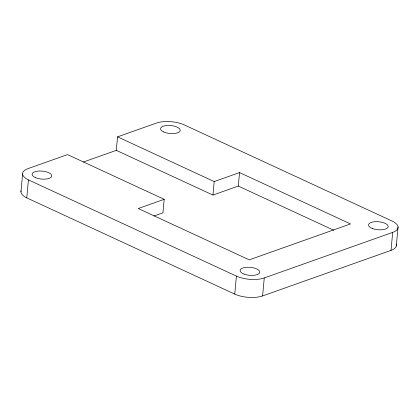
<?xml version="1.0" encoding="UTF-8"?>
<svg xmlns="http://www.w3.org/2000/svg" width="419" height="419" viewBox="0 0 419 419"><rect width="100%" height="100%" fill="white"/><g stroke="black" fill="none" stroke-linecap="round" stroke-linejoin="round"><path stroke-width="0.63" d="M20.95 191.855L22.621 173.864M396.138 243.973A19.761 8.008 5.3 0 1 391.016 250.373L262.593 295.934A19.761 8.008 5.3 0 1 234.75 294.107L26.764 197.878L28.434 179.887A19.772 8.008 5.3 0 1 27.989 168.632L67.532 154.601L164.19 199.324L162.939 212.815L153.893 216.026M83.36 162.038L116.299 150.348L117.55 136.856L156.418 123.066A19.772 8.008 5.3 0 1 183.899 124.731L391.885 220.96A19.761 8.008 5.3 0 1 392.687 232.377L391.016 250.373M116.299 150.348L212.957 195.071L214.209 181.574L239.553 172.581L350.53 223.924L249.237 259.864L138.26 208.521L164.19 199.324M212.957 195.071L238.301 186.078L239.553 172.581M234.75 294.107L236.421 276.116L28.434 179.887M262.593 295.934L264.258 277.944L392.687 232.377M396.285 246.084L398.05 227.046M238.301 186.078L333.849 230.282M117.55 136.856L214.209 181.574M26.764 197.878A19.772 8.008 5.3 0 1 21.07 190.828M264.258 277.944A19.761 8.008 5.3 0 1 236.421 276.116M163.62 131.922A9.883 4.001 5.3 0 0 179.961 131.194A9.883 4.001 5.3 0 0 167.558 125.459A9.883 4.001 5.3 0 0 163.62 131.922M35.191 177.488A9.883 4.001 5.3 0 0 51.532 176.76A9.883 4.001 5.3 0 0 39.129 171.025A9.883 4.001 5.3 0 0 35.191 177.488M372.575 228.554A9.883 4.001 5.3 0 0 388.156 226.936A9.883 4.001 5.3 0 0 374.366 221.771A9.883 4.001 5.3 0 0 372.575 228.554M244.041 274.078A9.883 4.001 5.3 0 0 259.717 272.554A9.883 4.001 5.3 0 0 246.063 267.327A9.883 4.001 5.3 0 0 244.041 274.078"/></g></svg>
